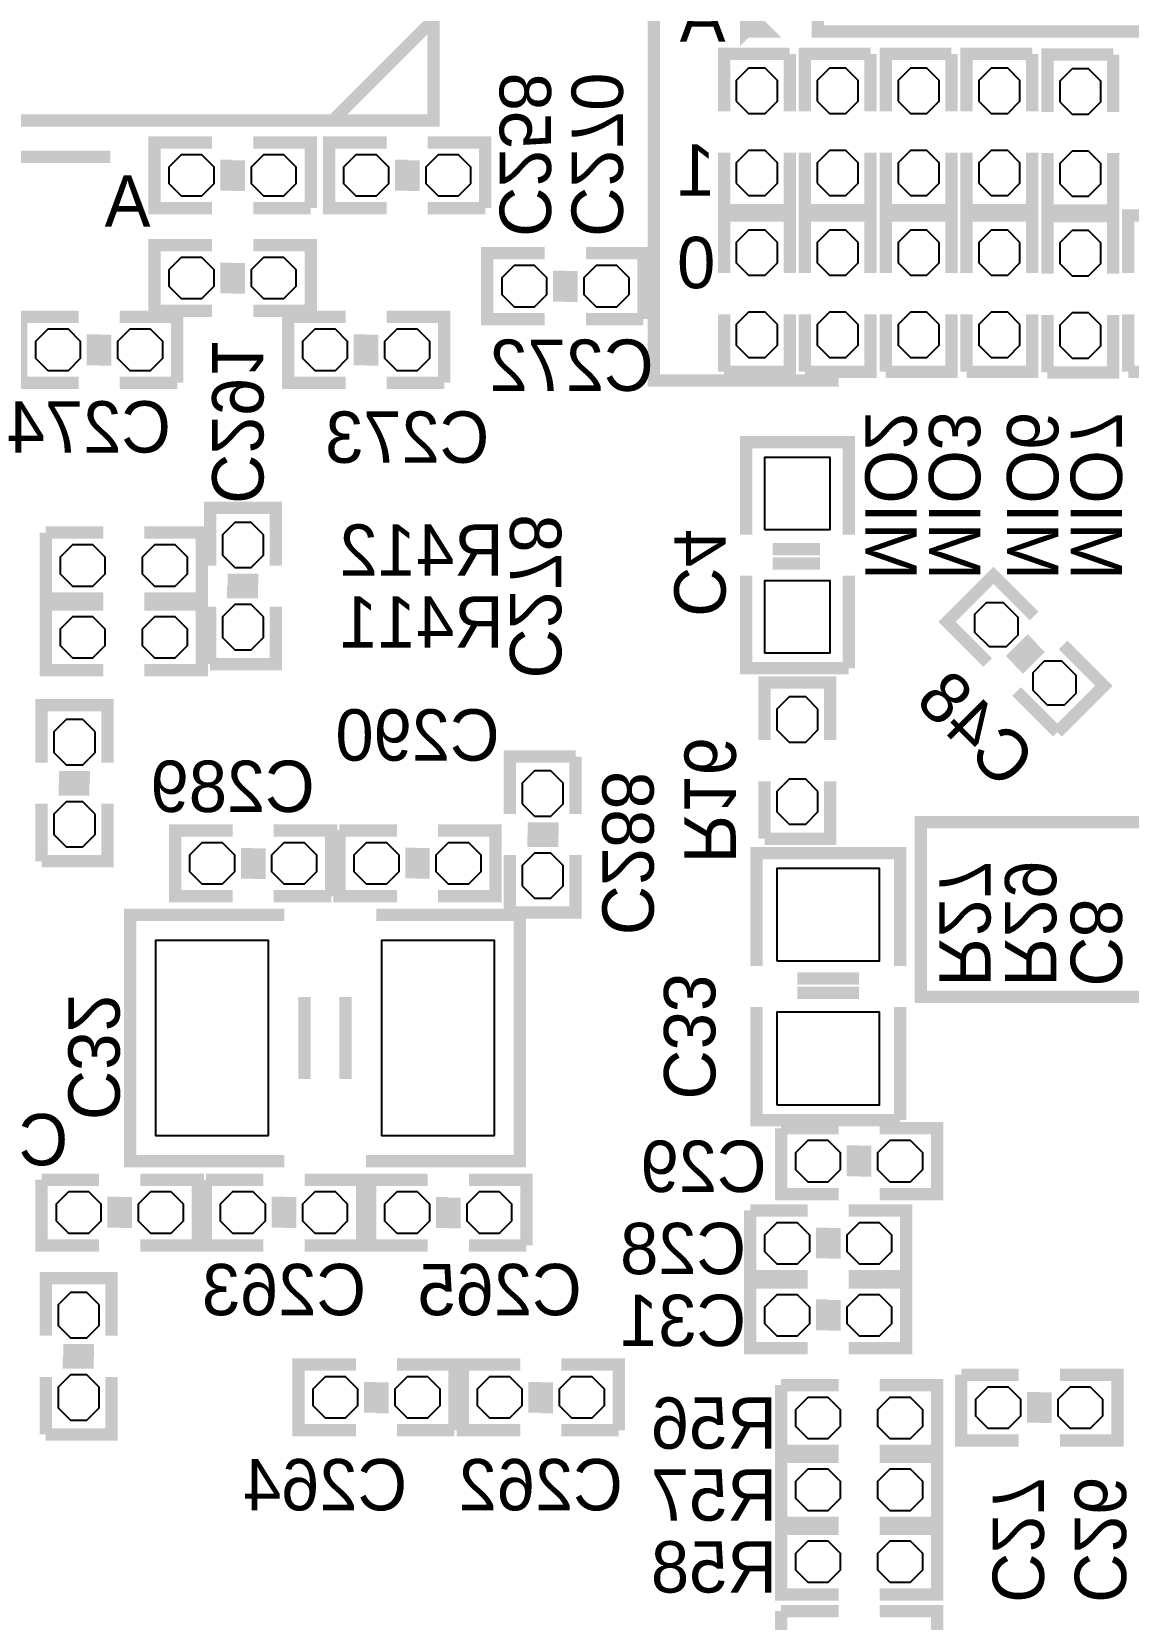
# Model space of a CAD drawing. Extents: x -57 to 527, y -107 to 303.
# Drawn here: x 25.33 to 38.89, y 23.8 to 43.43 of the extents above; entities that cross this region are included whole.
import ezdxf

# ---------------------------------------------------------------- set-up
doc = ezdxf.new("R2010")
doc.units = 0
doc.header["$MEASUREMENT"] = 0
for name, color, linetype in [('BOARD_GEOMETRY_SILKSCREEN_B', 1, 'CONTINUOUS'), ('PACKAGE_GEOMETRY_SILKSCREEN_B', 4, 'CONTINUOUS'), ('PIN_B', 5, 'CONTINUOUS'), ('REF_DES_SILKSCREEN_B', 6, 'CONTINUOUS')]:
    doc.layers.add(name, color=color, linetype=linetype)

msp = doc.modelspace()

# ---------------------------------------------------------------- linework, layer by layer
at = {"layer": 'BOARD_GEOMETRY_SILKSCREEN_B'}
for points in [[(39.878, 39.116, 0.1524, 0.1524, 0), (39.878, 41.275, 0.1524, 0.1524, 0), (39.116, 41.275, 0.1524, 0.1524, 0), (39.116, 43.434, 0.1524, 0.1524, 0), (35.052, 43.434, 0.1524, 0.1524, 0), (35.052, 44.196, 0.1524, 0.1524, 0), (33.02, 44.196, 0.1524, 0.1524, 0), (33.02, 39.116, 0.1524, 0.1524, 0), (35.306, 39.116, 0.1524, 0.1524, 0)], [(34.671, 43.942, 0.1524, 0.1524, 0), (34.163, 43.434, 0.1524, 0.1524, 0), (34.163, 43.688, 0.1524, 0.1524, 0), (34.417, 43.434, 0.1524, 0.1524, 0), (34.163, 43.434, 0.1524, 0.1524, 0)], [(40.513, 36.195, 0.1524, 0.1524, 0), (40.513, 38.735, 0.1524, 0.1524, 0), (44.323, 38.735, 0.1524, 0.1524, 0), (44.323, 36.195, 0.1524, 0.1524, 0), (39.243, 36.195, 0.1524, 0.1524, 0), (39.243, 33.655, 0.1524, 0.1524, 0), (39.751, 33.655, 0.1524, 0.1524, 0), (39.751, 31.496, 0.1524, 0.1524, 0), (36.322, 31.496, 0.1524, 0.1524, 0), (36.322, 33.655, 0.1524, 0.1524, 0), (39.243, 33.655, 0.1524, 0.1524, 0)]]:
    msp.add_lwpolyline(points, format="xyseb", dxfattribs=at)
at = {"layer": 'PACKAGE_GEOMETRY_SILKSCREEN_B'}
for points in [[(30.298898, 42.33291, 0.1524, 0.1524, 0), (17.199102, 42.33291, 0.1524, 0.1524, 0), (17.199102, 53.93309, 0.1524, 0.1524, 0), (30.298898, 53.93309, 0.1524, 0.1524, 0), (30.298898, 42.33291, 0.1524, 0.1524, 0)], [(30.249114, 43.53306, 0.1524, 0.1524, 0), (29.048964, 42.33291, 0.1524, 0.1524, 0)], [(33.889696, 42.444924, 0.1524, 0.1524, 0), (33.889696, 43.156124, 0.1524, 0.1524, 0), (34.702496, 43.156124, 0.1524, 0.1524, 0)], [(34.702496, 43.156124, 0.1524, 0.1524, 0), (34.702496, 42.444924, 0.1524, 0.1524, 0)], [(34.889694, 42.444924, 0.1524, 0.1524, 0), (34.889694, 43.156124, 0.1524, 0.1524, 0), (35.702494, 43.156124, 0.1524, 0.1524, 0)], [(35.702494, 43.156124, 0.1524, 0.1524, 0), (35.702494, 42.444924, 0.1524, 0.1524, 0)], [(35.889692, 42.444924, 0.1524, 0.1524, 0), (35.889692, 43.156124, 0.1524, 0.1524, 0), (36.702492, 43.156124, 0.1524, 0.1524, 0)], [(36.702492, 43.156124, 0.1524, 0.1524, 0), (36.702492, 42.444924, 0.1524, 0.1524, 0)], [(36.88969, 42.444924, 0.1524, 0.1524, 0), (36.88969, 43.156124, 0.1524, 0.1524, 0), (37.70249, 43.156124, 0.1524, 0.1524, 0)], [(37.70249, 43.156124, 0.1524, 0.1524, 0), (37.70249, 42.444924, 0.1524, 0.1524, 0)], [(37.889688, 42.43705, 0.1524, 0.1524, 0), (37.889688, 43.14825, 0.1524, 0.1524, 0), (38.702488, 43.14825, 0.1524, 0.1524, 0)], [(38.702488, 43.14825, 0.1524, 0.1524, 0), (38.702488, 42.43705, 0.1524, 0.1524, 0)], [(27.559, 41.2496, 0.1524, 0.1524, 0), (26.8478, 41.2496, 0.1524, 0.1524, 0), (26.8478, 42.0624, 0.1524, 0.1524, 0), (27.559, 42.0624, 0.1524, 0.1524, 0)], [(28.067, 42.0624, 0.1524, 0.1524, 0), (28.7782, 42.0624, 0.1524, 0.1524, 0), (28.7782, 41.2496, 0.1524, 0.1524, 0)], [(29.718, 41.2496, 0.1524, 0.1524, 0), (29.0068, 41.2496, 0.1524, 0.1524, 0), (29.0068, 42.0624, 0.1524, 0.1524, 0), (29.718, 42.0624, 0.1524, 0.1524, 0)], [(30.226, 42.0624, 0.1524, 0.1524, 0), (30.9372, 42.0624, 0.1524, 0.1524, 0), (30.9372, 41.2496, 0.1524, 0.1524, 0)], [(34.702496, 41.936924, 0.1524, 0.1524, 0), (34.702496, 41.225724, 0.1524, 0.1524, 0), (33.889696, 41.225724, 0.1524, 0.1524, 0), (33.889696, 41.936924, 0.1524, 0.1524, 0)], [(35.702494, 41.936924, 0.1524, 0.1524, 0), (35.702494, 41.225724, 0.1524, 0.1524, 0), (34.889694, 41.225724, 0.1524, 0.1524, 0), (34.889694, 41.936924, 0.1524, 0.1524, 0)], [(36.702492, 41.936924, 0.1524, 0.1524, 0), (36.702492, 41.225724, 0.1524, 0.1524, 0), (35.889692, 41.225724, 0.1524, 0.1524, 0), (35.889692, 41.936924, 0.1524, 0.1524, 0)], [(37.70249, 41.936924, 0.1524, 0.1524, 0), (37.70249, 41.225724, 0.1524, 0.1524, 0), (36.88969, 41.225724, 0.1524, 0.1524, 0), (36.88969, 41.936924, 0.1524, 0.1524, 0)], [(26.298906, 41.883076, 0.1524, 0.1524, 0), (20.998942, 41.883076, 0.1524, 0.1524, 0), (21.298916, 41.583102, 0.1524, 0.1524, 0)], [(27.7368, 41.8465, 0.1524, 0.1524, 0), (27.7368, 41.4655, 0.1524, 0.1524, 0)], [(27.8892, 41.84142, 0.1524, 0.1524, 0), (27.8892, 41.46042, 0.1524, 0.1524, 0)], [(29.8958, 41.8465, 0.1524, 0.1524, 0), (29.8958, 41.4655, 0.1524, 0.1524, 0)], [(30.0482, 41.84142, 0.1524, 0.1524, 0), (30.0482, 41.46042, 0.1524, 0.1524, 0)], [(38.702488, 41.92905, 0.1524, 0.1524, 0), (38.702488, 41.21785, 0.1524, 0.1524, 0), (37.889688, 41.21785, 0.1524, 0.1524, 0), (37.889688, 41.92905, 0.1524, 0.1524, 0)], [(28.7782, 41.2496, 0.1524, 0.1524, 0), (28.067, 41.2496, 0.1524, 0.1524, 0)], [(30.9372, 41.2496, 0.1524, 0.1524, 0), (30.226, 41.2496, 0.1524, 0.1524, 0)], [(33.889696, 40.444928, 0.1524, 0.1524, 0), (33.889696, 41.156128, 0.1524, 0.1524, 0), (34.702496, 41.156128, 0.1524, 0.1524, 0), (34.702496, 40.444928, 0.1524, 0.1524, 0)], [(34.889694, 40.444928, 0.1524, 0.1524, 0), (34.889694, 41.156128, 0.1524, 0.1524, 0), (35.702494, 41.156128, 0.1524, 0.1524, 0), (35.702494, 40.444928, 0.1524, 0.1524, 0)], [(35.889692, 40.444928, 0.1524, 0.1524, 0), (35.889692, 41.156128, 0.1524, 0.1524, 0), (36.702492, 41.156128, 0.1524, 0.1524, 0), (36.702492, 40.444928, 0.1524, 0.1524, 0)], [(36.88969, 40.444928, 0.1524, 0.1524, 0), (36.88969, 41.156128, 0.1524, 0.1524, 0), (37.70249, 41.156128, 0.1524, 0.1524, 0), (37.70249, 40.444928, 0.1524, 0.1524, 0)], [(37.889688, 40.437054, 0.1524, 0.1524, 0), (37.889688, 41.148254, 0.1524, 0.1524, 0), (38.702488, 41.148254, 0.1524, 0.1524, 0), (38.702488, 40.437054, 0.1524, 0.1524, 0)], [(38.889686, 40.445182, 0.1524, 0.1524, 0), (38.889686, 41.156382, 0.1524, 0.1524, 0), (39.702486, 41.156382, 0.1524, 0.1524, 0), (39.702486, 40.445182, 0.1524, 0.1524, 0)], [(27.559, 39.9796, 0.1524, 0.1524, 0), (26.8478, 39.9796, 0.1524, 0.1524, 0), (26.8478, 40.7924, 0.1524, 0.1524, 0), (27.559, 40.7924, 0.1524, 0.1524, 0)], [(28.067, 40.7924, 0.1524, 0.1524, 0), (28.7782, 40.7924, 0.1524, 0.1524, 0), (28.7782, 39.9796, 0.1524, 0.1524, 0)], [(27.7368, 40.5765, 0.1524, 0.1524, 0), (27.7368, 40.1955, 0.1524, 0.1524, 0)], [(27.8892, 40.57142, 0.1524, 0.1524, 0), (27.8892, 40.19042, 0.1524, 0.1524, 0)], [(31.6738, 39.878, 0.1524, 0.1524, 0), (30.9626, 39.878, 0.1524, 0.1524, 0), (30.9626, 40.6908, 0.1524, 0.1524, 0), (31.6738, 40.6908, 0.1524, 0.1524, 0)], [(32.1818, 40.6908, 0.1524, 0.1524, 0), (32.893, 40.6908, 0.1524, 0.1524, 0), (32.893, 39.878, 0.1524, 0.1524, 0)], [(31.8516, 40.4749, 0.1524, 0.1524, 0), (31.8516, 40.0939, 0.1524, 0.1524, 0)], [(32.004, 40.46982, 0.1524, 0.1524, 0), (32.004, 40.08882, 0.1524, 0.1524, 0)], [(28.7782, 39.9796, 0.1524, 0.1524, 0), (28.067, 39.9796, 0.1524, 0.1524, 0)], [(25.908, 39.0906, 0.1524, 0.1524, 0), (25.1968, 39.0906, 0.1524, 0.1524, 0), (25.1968, 39.9034, 0.1524, 0.1524, 0), (25.908, 39.9034, 0.1524, 0.1524, 0)], [(26.416, 39.9034, 0.1524, 0.1524, 0), (27.1272, 39.9034, 0.1524, 0.1524, 0), (27.1272, 39.0906, 0.1524, 0.1524, 0)], [(29.21, 39.0906, 0.1524, 0.1524, 0), (28.4988, 39.0906, 0.1524, 0.1524, 0), (28.4988, 39.9034, 0.1524, 0.1524, 0), (29.21, 39.9034, 0.1524, 0.1524, 0)], [(29.718, 39.9034, 0.1524, 0.1524, 0), (30.4292, 39.9034, 0.1524, 0.1524, 0), (30.4292, 39.0906, 0.1524, 0.1524, 0)], [(32.893, 39.878, 0.1524, 0.1524, 0), (32.1818, 39.878, 0.1524, 0.1524, 0)], [(34.702496, 39.936928, 0.1524, 0.1524, 0), (34.702496, 39.225728, 0.1524, 0.1524, 0), (33.889696, 39.225728, 0.1524, 0.1524, 0)], [(33.889696, 39.225728, 0.1524, 0.1524, 0), (33.889696, 39.936928, 0.1524, 0.1524, 0)], [(35.702494, 39.936928, 0.1524, 0.1524, 0), (35.702494, 39.225728, 0.1524, 0.1524, 0), (34.889694, 39.225728, 0.1524, 0.1524, 0)], [(34.889694, 39.225728, 0.1524, 0.1524, 0), (34.889694, 39.936928, 0.1524, 0.1524, 0)], [(36.702492, 39.936928, 0.1524, 0.1524, 0), (36.702492, 39.225728, 0.1524, 0.1524, 0), (35.889692, 39.225728, 0.1524, 0.1524, 0)], [(35.889692, 39.225728, 0.1524, 0.1524, 0), (35.889692, 39.936928, 0.1524, 0.1524, 0)], [(37.70249, 39.936928, 0.1524, 0.1524, 0), (37.70249, 39.225728, 0.1524, 0.1524, 0), (36.88969, 39.225728, 0.1524, 0.1524, 0)], [(36.88969, 39.225728, 0.1524, 0.1524, 0), (36.88969, 39.936928, 0.1524, 0.1524, 0)], [(38.702488, 39.929054, 0.1524, 0.1524, 0), (38.702488, 39.217854, 0.1524, 0.1524, 0), (37.889688, 39.217854, 0.1524, 0.1524, 0)], [(37.889688, 39.217854, 0.1524, 0.1524, 0), (37.889688, 39.929054, 0.1524, 0.1524, 0)], [(39.702486, 39.937182, 0.1524, 0.1524, 0), (39.702486, 39.225982, 0.1524, 0.1524, 0), (38.889686, 39.225982, 0.1524, 0.1524, 0)], [(38.889686, 39.225982, 0.1524, 0.1524, 0), (38.889686, 39.937182, 0.1524, 0.1524, 0)], [(26.0858, 39.6875, 0.1524, 0.1524, 0), (26.0858, 39.3065, 0.1524, 0.1524, 0)], [(26.2382, 39.68242, 0.1524, 0.1524, 0), (26.2382, 39.30142, 0.1524, 0.1524, 0)], [(29.3878, 39.6875, 0.1524, 0.1524, 0), (29.3878, 39.3065, 0.1524, 0.1524, 0)], [(29.5402, 39.68242, 0.1524, 0.1524, 0), (29.5402, 39.30142, 0.1524, 0.1524, 0)], [(27.1272, 39.0906, 0.1524, 0.1524, 0), (26.416, 39.0906, 0.1524, 0.1524, 0)], [(30.4292, 39.0906, 0.1524, 0.1524, 0), (29.718, 39.0906, 0.1524, 0.1524, 0)], [(35.433, 37.211, 0.1524, 0.1524, 0), (35.433, 38.354, 0.1524, 0.1524, 0), (34.163, 38.354, 0.1524, 0.1524, 0), (34.163, 37.211, 0.1524, 0.1524, 0)], [(27.5336, 36.83, 0.1524, 0.1524, 0), (27.5336, 37.5412, 0.1524, 0.1524, 0), (28.3464, 37.5412, 0.1524, 0.1524, 0), (28.3464, 36.83, 0.1524, 0.1524, 0)], [(26.2128, 36.4236, 0.1524, 0.1524, 0), (25.5016, 36.4236, 0.1524, 0.1524, 0), (25.5016, 37.2364, 0.1524, 0.1524, 0)], [(25.5016, 37.2364, 0.1524, 0.1524, 0), (26.2128, 37.2364, 0.1524, 0.1524, 0)], [(26.7208, 37.2364, 0.1524, 0.1524, 0), (27.432, 37.2364, 0.1524, 0.1524, 0), (27.432, 36.4236, 0.1524, 0.1524, 0), (26.7208, 36.4236, 0.1524, 0.1524, 0)], [(35.0774, 37.0332, 0.1524, 0.1524, 0), (34.4932, 37.0332, 0.1524, 0.1524, 0)], [(35.0774, 36.8554, 0.1524, 0.1524, 0), (34.4932, 36.8554, 0.1524, 0.1524, 0)], [(28.1305, 36.6522, 0.1524, 0.1524, 0), (27.7495, 36.6522, 0.1524, 0.1524, 0)], [(34.163, 36.703, 0.1524, 0.1524, 0), (34.163, 35.56, 0.1524, 0.1524, 0), (35.433, 35.56, 0.1524, 0.1524, 0)], [(35.433, 35.56, 0.1524, 0.1524, 0), (35.433, 36.703, 0.1524, 0.1524, 0)], [(37.150548, 35.630104, 0.1524, 0.1524, 0), (36.647628, 36.133024, 0.1524, 0.1524, 0), (37.222176, 36.707572, 0.1524, 0.1524, 0), (37.725096, 36.204652, 0.1524, 0.1524, 0)], [(28.12542, 36.4998, 0.1524, 0.1524, 0), (27.74442, 36.4998, 0.1524, 0.1524, 0)], [(26.2128, 35.5346, 0.1524, 0.1524, 0), (25.5016, 35.5346, 0.1524, 0.1524, 0), (25.5016, 36.3474, 0.1524, 0.1524, 0)], [(25.5016, 36.3474, 0.1524, 0.1524, 0), (26.2128, 36.3474, 0.1524, 0.1524, 0)], [(26.7208, 36.3474, 0.1524, 0.1524, 0), (27.432, 36.3474, 0.1524, 0.1524, 0), (27.432, 35.5346, 0.1524, 0.1524, 0), (26.7208, 35.5346, 0.1524, 0.1524, 0)], [(27.5336, 35.6108, 0.1524, 0.1524, 0), (27.5336, 36.322, 0.1524, 0.1524, 0)], [(28.3464, 36.322, 0.1524, 0.1524, 0), (28.3464, 35.6108, 0.1524, 0.1524, 0), (27.5336, 35.6108, 0.1524, 0.1524, 0)], [(37.698172, 35.926268, 0.1524, 0.1524, 0), (37.428932, 35.657028, 0.1524, 0.1524, 0)], [(37.802312, 35.815016, 0.1524, 0.1524, 0), (37.533072, 35.545522, 0.1524, 0.1524, 0)], [(38.084252, 35.845496, 0.1524, 0.1524, 0), (38.587172, 35.342576, 0.1524, 0.1524, 0), (38.012624, 34.768028, 0.1524, 0.1524, 0)], [(34.3916, 34.671, 0.1524, 0.1524, 0), (34.3916, 35.3822, 0.1524, 0.1524, 0), (35.2044, 35.3822, 0.1524, 0.1524, 0), (35.2044, 34.671, 0.1524, 0.1524, 0)], [(38.012624, 34.768028, 0.1524, 0.1524, 0), (37.509704, 35.270948, 0.1524, 0.1524, 0)], [(25.4508, 34.3916, 0.1524, 0.1524, 0), (25.4508, 35.1028, 0.1524, 0.1524, 0), (26.2636, 35.1028, 0.1524, 0.1524, 0), (26.2636, 34.3916, 0.1524, 0.1524, 0)], [(31.242, 33.7566, 0.1524, 0.1524, 0), (31.242, 34.4678, 0.1524, 0.1524, 0), (32.0548, 34.4678, 0.1524, 0.1524, 0)], [(32.0548, 34.4678, 0.1524, 0.1524, 0), (32.0548, 33.7566, 0.1524, 0.1524, 0)], [(26.0477, 34.2138, 0.1524, 0.1524, 0), (25.6667, 34.2138, 0.1524, 0.1524, 0)], [(35.2044, 34.163, 0.1524, 0.1524, 0), (35.2044, 33.4518, 0.1524, 0.1524, 0), (34.3916, 33.4518, 0.1524, 0.1524, 0)], [(34.3916, 33.4518, 0.1524, 0.1524, 0), (34.3916, 34.163, 0.1524, 0.1524, 0)], [(26.04262, 34.0614, 0.1524, 0.1524, 0), (25.66162, 34.0614, 0.1524, 0.1524, 0)], [(25.4508, 33.1724, 0.1524, 0.1524, 0), (25.4508, 33.8836, 0.1524, 0.1524, 0)], [(26.2636, 33.8836, 0.1524, 0.1524, 0), (26.2636, 33.1724, 0.1524, 0.1524, 0), (25.4508, 33.1724, 0.1524, 0.1524, 0)], [(27.813, 32.7406, 0.1524, 0.1524, 0), (27.1018, 32.7406, 0.1524, 0.1524, 0), (27.1018, 33.5534, 0.1524, 0.1524, 0), (27.813, 33.5534, 0.1524, 0.1524, 0)], [(28.321, 33.5534, 0.1524, 0.1524, 0), (29.0322, 33.5534, 0.1524, 0.1524, 0), (29.0322, 32.7406, 0.1524, 0.1524, 0)], [(29.1338, 33.5534, 0.1524, 0.1524, 0), (29.845, 33.5534, 0.1524, 0.1524, 0)], [(29.845, 32.7406, 0.1524, 0.1524, 0), (29.1338, 32.7406, 0.1524, 0.1524, 0), (29.1338, 33.5534, 0.1524, 0.1524, 0)], [(30.353, 33.5534, 0.1524, 0.1524, 0), (31.0642, 33.5534, 0.1524, 0.1524, 0), (31.0642, 32.7406, 0.1524, 0.1524, 0), (30.353, 32.7406, 0.1524, 0.1524, 0)], [(31.46298, 33.5788, 0.1524, 0.1524, 0), (31.84398, 33.5788, 0.1524, 0.1524, 0)], [(27.9908, 33.3375, 0.1524, 0.1524, 0), (27.9908, 32.9565, 0.1524, 0.1524, 0)], [(28.1432, 33.33242, 0.1524, 0.1524, 0), (28.1432, 32.95142, 0.1524, 0.1524, 0)], [(30.0228, 32.96158, 0.1524, 0.1524, 0), (30.0228, 33.34258, 0.1524, 0.1524, 0)], [(30.1752, 32.9565, 0.1524, 0.1524, 0), (30.1752, 33.3375, 0.1524, 0.1524, 0)], [(31.4579, 33.4264, 0.1524, 0.1524, 0), (31.8389, 33.4264, 0.1524, 0.1524, 0)], [(32.0548, 33.2486, 0.1524, 0.1524, 0), (32.0548, 32.5374, 0.1524, 0.1524, 0), (31.242, 32.5374, 0.1524, 0.1524, 0), (31.242, 33.2486, 0.1524, 0.1524, 0)], [(36.068, 31.877, 0.1524, 0.1524, 0), (36.068, 33.274, 0.1524, 0.1524, 0), (35.941, 33.274, 0.1524, 0.1524, 0), (34.29, 33.274, 0.1524, 0.1524, 0), (34.29, 31.877, 0.1524, 0.1524, 0)], [(29.0322, 32.7406, 0.1524, 0.1524, 0), (28.321, 32.7406, 0.1524, 0.1524, 0)], [(28.451048, 32.512, 0.1524, 0.1524, 0), (26.546048, 32.512, 0.1524, 0.1524, 0), (26.546048, 29.464, 0.1524, 0.1524, 0), (28.451048, 29.464, 0.1524, 0.1524, 0)], [(29.460952, 29.464, 0.1524, 0.1524, 0), (31.365952, 29.464, 0.1524, 0.1524, 0), (31.365952, 32.512, 0.1524, 0.1524, 0)], [(31.365952, 32.512, 0.1524, 0.1524, 0), (29.591, 32.512, 0.1524, 0.1524, 0)], [(35.56, 31.7246, 0.1524, 0.1524, 0), (34.798, 31.7246, 0.1524, 0.1524, 0)], [(35.56, 31.5468, 0.1524, 0.1524, 0), (34.798, 31.5468, 0.1524, 0.1524, 0)], [(28.702, 31.496, 0.1524, 0.1524, 0), (28.702, 30.48, 0.1524, 0.1524, 0)], [(29.21, 31.496, 0.1524, 0.1524, 0), (29.21, 30.48, 0.1524, 0.1524, 0)], [(34.29, 31.369, 0.1524, 0.1524, 0), (34.29, 29.972, 0.1524, 0.1524, 0), (36.068, 29.972, 0.1524, 0.1524, 0)], [(36.068, 29.972, 0.1524, 0.1524, 0), (36.068, 31.369, 0.1524, 0.1524, 0)], [(34.5948, 29.8704, 0.1524, 0.1524, 0), (35.306, 29.8704, 0.1524, 0.1524, 0)], [(35.306, 29.0576, 0.1524, 0.1524, 0), (34.5948, 29.0576, 0.1524, 0.1524, 0), (34.5948, 29.8704, 0.1524, 0.1524, 0)], [(35.814, 29.8704, 0.1524, 0.1524, 0), (36.5252, 29.8704, 0.1524, 0.1524, 0), (36.5252, 29.0576, 0.1524, 0.1524, 0), (35.814, 29.0576, 0.1524, 0.1524, 0)], [(35.4838, 29.27858, 0.1524, 0.1524, 0), (35.4838, 29.65958, 0.1524, 0.1524, 0)], [(35.6362, 29.2735, 0.1524, 0.1524, 0), (35.6362, 29.6545, 0.1524, 0.1524, 0)], [(25.4508, 29.2354, 0.1524, 0.1524, 0), (26.162, 29.2354, 0.1524, 0.1524, 0)], [(26.162, 28.4226, 0.1524, 0.1524, 0), (25.4508, 28.4226, 0.1524, 0.1524, 0), (25.4508, 29.2354, 0.1524, 0.1524, 0)], [(26.67, 29.2354, 0.1524, 0.1524, 0), (27.3812, 29.2354, 0.1524, 0.1524, 0), (27.3812, 28.4226, 0.1524, 0.1524, 0), (26.67, 28.4226, 0.1524, 0.1524, 0)], [(27.4828, 29.2354, 0.1524, 0.1524, 0), (28.194, 29.2354, 0.1524, 0.1524, 0)], [(28.194, 28.4226, 0.1524, 0.1524, 0), (27.4828, 28.4226, 0.1524, 0.1524, 0), (27.4828, 29.2354, 0.1524, 0.1524, 0)], [(28.702, 29.2354, 0.1524, 0.1524, 0), (29.4132, 29.2354, 0.1524, 0.1524, 0), (29.4132, 28.4226, 0.1524, 0.1524, 0), (28.702, 28.4226, 0.1524, 0.1524, 0)], [(30.226, 28.4226, 0.1524, 0.1524, 0), (29.5148, 28.4226, 0.1524, 0.1524, 0), (29.5148, 29.2354, 0.1524, 0.1524, 0), (30.226, 29.2354, 0.1524, 0.1524, 0)], [(30.734, 29.2354, 0.1524, 0.1524, 0), (31.4452, 29.2354, 0.1524, 0.1524, 0), (31.4452, 28.4226, 0.1524, 0.1524, 0)], [(26.3398, 28.64358, 0.1524, 0.1524, 0), (26.3398, 29.02458, 0.1524, 0.1524, 0)], [(26.4922, 28.6385, 0.1524, 0.1524, 0), (26.4922, 29.0195, 0.1524, 0.1524, 0)], [(28.3718, 28.64358, 0.1524, 0.1524, 0), (28.3718, 29.02458, 0.1524, 0.1524, 0)], [(28.5242, 28.6385, 0.1524, 0.1524, 0), (28.5242, 29.0195, 0.1524, 0.1524, 0)], [(30.4038, 29.0195, 0.1524, 0.1524, 0), (30.4038, 28.6385, 0.1524, 0.1524, 0)], [(30.5562, 29.01442, 0.1524, 0.1524, 0), (30.5562, 28.63342, 0.1524, 0.1524, 0)], [(34.2138, 28.8544, 0.1524, 0.1524, 0), (34.925, 28.8544, 0.1524, 0.1524, 0)], [(34.925, 28.0416, 0.1524, 0.1524, 0), (34.2138, 28.0416, 0.1524, 0.1524, 0), (34.2138, 28.8544, 0.1524, 0.1524, 0)], [(35.433, 28.8544, 0.1524, 0.1524, 0), (36.1442, 28.8544, 0.1524, 0.1524, 0), (36.1442, 28.0416, 0.1524, 0.1524, 0), (35.433, 28.0416, 0.1524, 0.1524, 0)], [(35.1028, 28.26258, 0.1524, 0.1524, 0), (35.1028, 28.64358, 0.1524, 0.1524, 0)], [(35.2552, 28.2575, 0.1524, 0.1524, 0), (35.2552, 28.6385, 0.1524, 0.1524, 0)], [(31.4452, 28.4226, 0.1524, 0.1524, 0), (30.734, 28.4226, 0.1524, 0.1524, 0)], [(25.5016, 27.305, 0.1524, 0.1524, 0), (25.5016, 28.0162, 0.1524, 0.1524, 0), (26.3144, 28.0162, 0.1524, 0.1524, 0), (26.3144, 27.305, 0.1524, 0.1524, 0)], [(34.2138, 27.9654, 0.1524, 0.1524, 0), (34.925, 27.9654, 0.1524, 0.1524, 0)], [(34.925, 27.1526, 0.1524, 0.1524, 0), (34.2138, 27.1526, 0.1524, 0.1524, 0), (34.2138, 27.9654, 0.1524, 0.1524, 0)], [(35.433, 27.9654, 0.1524, 0.1524, 0), (36.1442, 27.9654, 0.1524, 0.1524, 0), (36.1442, 27.1526, 0.1524, 0.1524, 0), (35.433, 27.1526, 0.1524, 0.1524, 0)], [(35.1028, 27.37358, 0.1524, 0.1524, 0), (35.1028, 27.75458, 0.1524, 0.1524, 0)], [(35.2552, 27.3685, 0.1524, 0.1524, 0), (35.2552, 27.7495, 0.1524, 0.1524, 0)], [(26.0985, 27.1272, 0.1524, 0.1524, 0), (25.7175, 27.1272, 0.1524, 0.1524, 0)], [(26.09342, 26.9748, 0.1524, 0.1524, 0), (25.71242, 26.9748, 0.1524, 0.1524, 0)], [(29.337, 26.1366, 0.1524, 0.1524, 0), (28.6258, 26.1366, 0.1524, 0.1524, 0), (28.6258, 26.9494, 0.1524, 0.1524, 0), (29.337, 26.9494, 0.1524, 0.1524, 0)], [(29.845, 26.9494, 0.1524, 0.1524, 0), (30.5562, 26.9494, 0.1524, 0.1524, 0), (30.5562, 26.1366, 0.1524, 0.1524, 0)], [(31.369, 26.1366, 0.1524, 0.1524, 0), (30.6578, 26.1366, 0.1524, 0.1524, 0), (30.6578, 26.9494, 0.1524, 0.1524, 0), (31.369, 26.9494, 0.1524, 0.1524, 0)], [(31.877, 26.9494, 0.1524, 0.1524, 0), (32.5882, 26.9494, 0.1524, 0.1524, 0), (32.5882, 26.1366, 0.1524, 0.1524, 0)], [(36.82365, 26.8224, 0.1524, 0.1524, 0), (37.53485, 26.8224, 0.1524, 0.1524, 0)], [(37.53485, 26.0096, 0.1524, 0.1524, 0), (36.82365, 26.0096, 0.1524, 0.1524, 0), (36.82365, 26.8224, 0.1524, 0.1524, 0)], [(38.04285, 26.8224, 0.1524, 0.1524, 0), (38.75405, 26.8224, 0.1524, 0.1524, 0), (38.75405, 26.0096, 0.1524, 0.1524, 0), (38.04285, 26.0096, 0.1524, 0.1524, 0)], [(25.5016, 26.0858, 0.1524, 0.1524, 0), (25.5016, 26.797, 0.1524, 0.1524, 0)], [(26.3144, 26.797, 0.1524, 0.1524, 0), (26.3144, 26.0858, 0.1524, 0.1524, 0), (25.5016, 26.0858, 0.1524, 0.1524, 0)], [(29.5148, 26.7335, 0.1524, 0.1524, 0), (29.5148, 26.3525, 0.1524, 0.1524, 0)], [(29.6672, 26.72842, 0.1524, 0.1524, 0), (29.6672, 26.34742, 0.1524, 0.1524, 0)], [(31.5468, 26.7335, 0.1524, 0.1524, 0), (31.5468, 26.3525, 0.1524, 0.1524, 0)], [(31.6992, 26.72842, 0.1524, 0.1524, 0), (31.6992, 26.34742, 0.1524, 0.1524, 0)], [(35.306, 25.8826, 0.1524, 0.1524, 0), (34.5948, 25.8826, 0.1524, 0.1524, 0), (34.5948, 26.6954, 0.1524, 0.1524, 0)], [(34.5948, 26.6954, 0.1524, 0.1524, 0), (35.306, 26.6954, 0.1524, 0.1524, 0)], [(35.814, 26.6954, 0.1524, 0.1524, 0), (36.5252, 26.6954, 0.1524, 0.1524, 0), (36.5252, 25.8826, 0.1524, 0.1524, 0), (35.814, 25.8826, 0.1524, 0.1524, 0)], [(37.71265, 26.23058, 0.1524, 0.1524, 0), (37.71265, 26.61158, 0.1524, 0.1524, 0)], [(37.86505, 26.2255, 0.1524, 0.1524, 0), (37.86505, 26.6065, 0.1524, 0.1524, 0)], [(30.5562, 26.1366, 0.1524, 0.1524, 0), (29.845, 26.1366, 0.1524, 0.1524, 0)], [(32.5882, 26.1366, 0.1524, 0.1524, 0), (31.877, 26.1366, 0.1524, 0.1524, 0)], [(35.306, 24.9936, 0.1524, 0.1524, 0), (34.5948, 24.9936, 0.1524, 0.1524, 0), (34.5948, 25.8064, 0.1524, 0.1524, 0), (35.306, 25.8064, 0.1524, 0.1524, 0)], [(35.814, 25.8064, 0.1524, 0.1524, 0), (36.5252, 25.8064, 0.1524, 0.1524, 0), (36.5252, 24.9936, 0.1524, 0.1524, 0)], [(35.306, 24.1046, 0.1524, 0.1524, 0), (34.5948, 24.1046, 0.1524, 0.1524, 0), (34.5948, 24.9174, 0.1524, 0.1524, 0)], [(34.5948, 24.9174, 0.1524, 0.1524, 0), (35.306, 24.9174, 0.1524, 0.1524, 0)], [(36.5252, 24.9936, 0.1524, 0.1524, 0), (35.814, 24.9936, 0.1524, 0.1524, 0)], [(35.814, 24.9174, 0.1524, 0.1524, 0), (36.5252, 24.9174, 0.1524, 0.1524, 0), (36.5252, 24.1046, 0.1524, 0.1524, 0), (35.814, 24.1046, 0.1524, 0.1524, 0)], [(34.5948, 23.9014, 0.1524, 0.1524, 0), (35.306, 23.9014, 0.1524, 0.1524, 0)], [(35.306, 23.0886, 0.1524, 0.1524, 0), (34.5948, 23.0886, 0.1524, 0.1524, 0), (34.5948, 23.9014, 0.1524, 0.1524, 0)], [(35.814, 23.9014, 0.1524, 0.1524, 0), (36.5252, 23.9014, 0.1524, 0.1524, 0), (36.5252, 23.0886, 0.1524, 0.1524, 0), (35.814, 23.0886, 0.1524, 0.1524, 0)]]:
    msp.add_lwpolyline(points, format="xyseb", dxfattribs=at)
at = {"layer": 'PIN_B'}
for points in [[(34.042096, 42.571924), (34.194496, 42.419524), (34.397696, 42.419524), (34.550096, 42.571924), (34.550096, 42.825924), (34.397696, 42.978324), (34.194496, 42.978324), (34.042096, 42.825924)], [(35.042094, 42.571924), (35.194494, 42.419524), (35.397694, 42.419524), (35.550094, 42.571924), (35.550094, 42.825924), (35.397694, 42.978324), (35.194494, 42.978324), (35.042094, 42.825924)], [(36.042092, 42.571924), (36.194492, 42.419524), (36.397692, 42.419524), (36.550092, 42.571924), (36.550092, 42.825924), (36.397692, 42.978324), (36.194492, 42.978324), (36.042092, 42.825924)], [(37.04209, 42.571924), (37.19449, 42.419524), (37.39769, 42.419524), (37.55009, 42.571924), (37.55009, 42.825924), (37.39769, 42.978324), (37.19449, 42.978324), (37.04209, 42.825924)], [(38.042088, 42.56405), (38.194488, 42.41165), (38.397688, 42.41165), (38.550088, 42.56405), (38.550088, 42.81805), (38.397688, 42.97045), (38.194488, 42.97045), (38.042088, 42.81805)], [(27.178, 41.91), (27.0256, 41.7576), (27.0256, 41.5544), (27.178, 41.402), (27.432, 41.402), (27.5844, 41.5544), (27.5844, 41.7576), (27.432, 41.91)], [(28.194, 41.91), (28.0416, 41.7576), (28.0416, 41.5544), (28.194, 41.402), (28.448, 41.402), (28.6004, 41.5544), (28.6004, 41.7576), (28.448, 41.91)], [(29.337, 41.91), (29.1846, 41.7576), (29.1846, 41.5544), (29.337, 41.402), (29.591, 41.402), (29.7434, 41.5544), (29.7434, 41.7576), (29.591, 41.91)], [(30.353, 41.91), (30.2006, 41.7576), (30.2006, 41.5544), (30.353, 41.402), (30.607, 41.402), (30.7594, 41.5544), (30.7594, 41.7576), (30.607, 41.91)], [(34.042096, 41.555924), (34.194496, 41.403524), (34.397696, 41.403524), (34.550096, 41.555924), (34.550096, 41.809924), (34.397696, 41.962324), (34.194496, 41.962324), (34.042096, 41.809924)], [(35.042094, 41.555924), (35.194494, 41.403524), (35.397694, 41.403524), (35.550094, 41.555924), (35.550094, 41.809924), (35.397694, 41.962324), (35.194494, 41.962324), (35.042094, 41.809924)], [(36.042092, 41.555924), (36.194492, 41.403524), (36.397692, 41.403524), (36.550092, 41.555924), (36.550092, 41.809924), (36.397692, 41.962324), (36.194492, 41.962324), (36.042092, 41.809924)], [(37.04209, 41.555924), (37.19449, 41.403524), (37.39769, 41.403524), (37.55009, 41.555924), (37.55009, 41.809924), (37.39769, 41.962324), (37.19449, 41.962324), (37.04209, 41.809924)], [(38.042088, 41.54805), (38.194488, 41.39565), (38.397688, 41.39565), (38.550088, 41.54805), (38.550088, 41.80205), (38.397688, 41.95445), (38.194488, 41.95445), (38.042088, 41.80205)], [(34.550096, 40.825928), (34.397696, 40.978328), (34.194496, 40.978328), (34.042096, 40.825928), (34.042096, 40.571928), (34.194496, 40.419528), (34.397696, 40.419528), (34.550096, 40.571928)], [(35.550094, 40.825928), (35.397694, 40.978328), (35.194494, 40.978328), (35.042094, 40.825928), (35.042094, 40.571928), (35.194494, 40.419528), (35.397694, 40.419528), (35.550094, 40.571928)], [(36.550092, 40.825928), (36.397692, 40.978328), (36.194492, 40.978328), (36.042092, 40.825928), (36.042092, 40.571928), (36.194492, 40.419528), (36.397692, 40.419528), (36.550092, 40.571928)], [(37.55009, 40.825928), (37.39769, 40.978328), (37.19449, 40.978328), (37.04209, 40.825928), (37.04209, 40.571928), (37.19449, 40.419528), (37.39769, 40.419528), (37.55009, 40.571928)], [(38.550088, 40.818054), (38.397688, 40.970454), (38.194488, 40.970454), (38.042088, 40.818054), (38.042088, 40.564054), (38.194488, 40.411654), (38.397688, 40.411654), (38.550088, 40.564054)], [(27.178, 40.64), (27.0256, 40.4876), (27.0256, 40.2844), (27.178, 40.132), (27.432, 40.132), (27.5844, 40.2844), (27.5844, 40.4876), (27.432, 40.64)], [(28.194, 40.64), (28.0416, 40.4876), (28.0416, 40.2844), (28.194, 40.132), (28.448, 40.132), (28.6004, 40.2844), (28.6004, 40.4876), (28.448, 40.64)], [(31.2928, 40.5384), (31.1404, 40.386), (31.1404, 40.1828), (31.2928, 40.0304), (31.5468, 40.0304), (31.6992, 40.1828), (31.6992, 40.386), (31.5468, 40.5384)], [(32.3088, 40.5384), (32.1564, 40.386), (32.1564, 40.1828), (32.3088, 40.0304), (32.5628, 40.0304), (32.7152, 40.1828), (32.7152, 40.386), (32.5628, 40.5384)], [(34.550096, 39.809928), (34.397696, 39.962328), (34.194496, 39.962328), (34.042096, 39.809928), (34.042096, 39.555928), (34.194496, 39.403528), (34.397696, 39.403528), (34.550096, 39.555928)], [(35.550094, 39.809928), (35.397694, 39.962328), (35.194494, 39.962328), (35.042094, 39.809928), (35.042094, 39.555928), (35.194494, 39.403528), (35.397694, 39.403528), (35.550094, 39.555928)], [(36.550092, 39.809928), (36.397692, 39.962328), (36.194492, 39.962328), (36.042092, 39.809928), (36.042092, 39.555928), (36.194492, 39.403528), (36.397692, 39.403528), (36.550092, 39.555928)], [(37.55009, 39.809928), (37.39769, 39.962328), (37.19449, 39.962328), (37.04209, 39.809928), (37.04209, 39.555928), (37.19449, 39.403528), (37.39769, 39.403528), (37.55009, 39.555928)], [(38.550088, 39.802054), (38.397688, 39.954454), (38.194488, 39.954454), (38.042088, 39.802054), (38.042088, 39.548054), (38.194488, 39.395654), (38.397688, 39.395654), (38.550088, 39.548054)], [(25.527, 39.751), (25.3746, 39.5986), (25.3746, 39.3954), (25.527, 39.243), (25.781, 39.243), (25.9334, 39.3954), (25.9334, 39.5986), (25.781, 39.751)], [(26.543, 39.751), (26.3906, 39.5986), (26.3906, 39.3954), (26.543, 39.243), (26.797, 39.243), (26.9494, 39.3954), (26.9494, 39.5986), (26.797, 39.751)], [(28.829, 39.751), (28.6766, 39.5986), (28.6766, 39.3954), (28.829, 39.243), (29.083, 39.243), (29.2354, 39.3954), (29.2354, 39.5986), (29.083, 39.751)], [(29.845, 39.751), (29.6926, 39.5986), (29.6926, 39.3954), (29.845, 39.243), (30.099, 39.243), (30.2514, 39.3954), (30.2514, 39.5986), (30.099, 39.751)], [(34.3916, 37.2745), (35.2044, 37.2745), (35.2044, 38.1635), (34.3916, 38.1635)], [(28.194, 37.211), (28.0416, 37.3634), (27.8384, 37.3634), (27.686, 37.211), (27.686, 36.957), (27.8384, 36.8046), (28.0416, 36.8046), (28.194, 36.957)], [(26.0858, 36.576), (26.2382, 36.7284), (26.2382, 36.9316), (26.0858, 37.084), (25.8318, 37.084), (25.6794, 36.9316), (25.6794, 36.7284), (25.8318, 36.576)], [(27.1018, 36.576), (27.2542, 36.7284), (27.2542, 36.9316), (27.1018, 37.084), (26.8478, 37.084), (26.6954, 36.9316), (26.6954, 36.7284), (26.8478, 36.576)], [(34.3916, 35.7505), (35.2044, 35.7505), (35.2044, 36.6395), (34.3916, 36.6395)], [(28.194, 36.195), (28.0416, 36.3474), (27.8384, 36.3474), (27.686, 36.195), (27.686, 35.941), (27.8384, 35.7886), (28.0416, 35.7886), (28.194, 35.941)], [(37.34816, 36.36645), (37.132514, 36.36645), (36.98875, 36.222686), (36.98875, 36.00704), (37.168328, 35.827462), (37.383974, 35.827462), (37.527738, 35.971226), (37.527738, 36.186872)], [(26.0858, 35.687), (26.2382, 35.8394), (26.2382, 36.0426), (26.0858, 36.195), (25.8318, 36.195), (25.6794, 36.0426), (25.6794, 35.8394), (25.8318, 35.687)], [(27.1018, 35.687), (27.2542, 35.8394), (27.2542, 36.0426), (27.1018, 36.195), (26.8478, 36.195), (26.6954, 36.0426), (26.6954, 35.8394), (26.8478, 35.687)], [(38.066472, 35.648138), (37.850826, 35.648138), (37.707062, 35.504374), (37.707062, 35.288728), (37.88664, 35.10915), (38.102286, 35.10915), (38.24605, 35.252914), (38.24605, 35.46856)], [(35.052, 35.052), (34.8996, 35.2044), (34.6964, 35.2044), (34.544, 35.052), (34.544, 34.798), (34.6964, 34.6456), (34.8996, 34.6456), (35.052, 34.798)], [(26.1112, 34.7726), (25.9588, 34.925), (25.7556, 34.925), (25.6032, 34.7726), (25.6032, 34.5186), (25.7556, 34.3662), (25.9588, 34.3662), (26.1112, 34.5186)], [(31.3944, 33.8836), (31.5468, 33.7312), (31.75, 33.7312), (31.9024, 33.8836), (31.9024, 34.1376), (31.75, 34.29), (31.5468, 34.29), (31.3944, 34.1376)], [(35.052, 34.036), (34.8996, 34.1884), (34.6964, 34.1884), (34.544, 34.036), (34.544, 33.782), (34.6964, 33.6296), (34.8996, 33.6296), (35.052, 33.782)], [(26.1112, 33.7566), (25.9588, 33.909), (25.7556, 33.909), (25.6032, 33.7566), (25.6032, 33.5026), (25.7556, 33.3502), (25.9588, 33.3502), (26.1112, 33.5026)], [(27.432, 33.401), (27.2796, 33.2486), (27.2796, 33.0454), (27.432, 32.893), (27.686, 32.893), (27.8384, 33.0454), (27.8384, 33.2486), (27.686, 33.401)], [(28.448, 33.401), (28.2956, 33.2486), (28.2956, 33.0454), (28.448, 32.893), (28.702, 32.893), (28.8544, 33.0454), (28.8544, 33.2486), (28.702, 33.401)], [(29.718, 32.893), (29.8704, 33.0454), (29.8704, 33.2486), (29.718, 33.401), (29.464, 33.401), (29.3116, 33.2486), (29.3116, 33.0454), (29.464, 32.893)], [(30.734, 32.893), (30.8864, 33.0454), (30.8864, 33.2486), (30.734, 33.401), (30.48, 33.401), (30.3276, 33.2486), (30.3276, 33.0454), (30.48, 32.893)], [(31.3944, 32.8676), (31.5468, 32.7152), (31.75, 32.7152), (31.9024, 32.8676), (31.9024, 33.1216), (31.75, 33.274), (31.5468, 33.274), (31.3944, 33.1216)], [(34.544, 31.9405), (35.814, 31.9405), (35.814, 33.0835), (34.544, 33.0835)], [(28.2575, 29.7815), (28.2575, 32.1945), (26.8605, 32.1945), (26.8605, 29.7815)], [(31.0515, 29.7815), (31.0515, 32.1945), (29.6545, 32.1945), (29.6545, 29.7815)], [(34.544, 30.1625), (35.814, 30.1625), (35.814, 31.3055), (34.544, 31.3055)], [(35.179, 29.21), (35.3314, 29.3624), (35.3314, 29.5656), (35.179, 29.718), (34.925, 29.718), (34.7726, 29.5656), (34.7726, 29.3624), (34.925, 29.21)], [(36.195, 29.21), (36.3474, 29.3624), (36.3474, 29.5656), (36.195, 29.718), (35.941, 29.718), (35.7886, 29.5656), (35.7886, 29.3624), (35.941, 29.21)], [(26.035, 28.575), (26.1874, 28.7274), (26.1874, 28.9306), (26.035, 29.083), (25.781, 29.083), (25.6286, 28.9306), (25.6286, 28.7274), (25.781, 28.575)], [(27.051, 28.575), (27.2034, 28.7274), (27.2034, 28.9306), (27.051, 29.083), (26.797, 29.083), (26.6446, 28.9306), (26.6446, 28.7274), (26.797, 28.575)], [(28.067, 28.575), (28.2194, 28.7274), (28.2194, 28.9306), (28.067, 29.083), (27.813, 29.083), (27.6606, 28.9306), (27.6606, 28.7274), (27.813, 28.575)], [(29.083, 28.575), (29.2354, 28.7274), (29.2354, 28.9306), (29.083, 29.083), (28.829, 29.083), (28.6766, 28.9306), (28.6766, 28.7274), (28.829, 28.575)], [(29.845, 29.083), (29.6926, 28.9306), (29.6926, 28.7274), (29.845, 28.575), (30.099, 28.575), (30.2514, 28.7274), (30.2514, 28.9306), (30.099, 29.083)], [(30.861, 29.083), (30.7086, 28.9306), (30.7086, 28.7274), (30.861, 28.575), (31.115, 28.575), (31.2674, 28.7274), (31.2674, 28.9306), (31.115, 29.083)], [(34.798, 28.194), (34.9504, 28.3464), (34.9504, 28.5496), (34.798, 28.702), (34.544, 28.702), (34.3916, 28.5496), (34.3916, 28.3464), (34.544, 28.194)], [(35.814, 28.194), (35.9664, 28.3464), (35.9664, 28.5496), (35.814, 28.702), (35.56, 28.702), (35.4076, 28.5496), (35.4076, 28.3464), (35.56, 28.194)], [(26.162, 27.686), (26.0096, 27.8384), (25.8064, 27.8384), (25.654, 27.686), (25.654, 27.432), (25.8064, 27.2796), (26.0096, 27.2796), (26.162, 27.432)], [(34.798, 27.305), (34.9504, 27.4574), (34.9504, 27.6606), (34.798, 27.813), (34.544, 27.813), (34.3916, 27.6606), (34.3916, 27.4574), (34.544, 27.305)], [(35.814, 27.305), (35.9664, 27.4574), (35.9664, 27.6606), (35.814, 27.813), (35.56, 27.813), (35.4076, 27.6606), (35.4076, 27.4574), (35.56, 27.305)], [(26.162, 26.67), (26.0096, 26.8224), (25.8064, 26.8224), (25.654, 26.67), (25.654, 26.416), (25.8064, 26.2636), (26.0096, 26.2636), (26.162, 26.416)], [(28.956, 26.797), (28.8036, 26.6446), (28.8036, 26.4414), (28.956, 26.289), (29.21, 26.289), (29.3624, 26.4414), (29.3624, 26.6446), (29.21, 26.797)], [(29.972, 26.797), (29.8196, 26.6446), (29.8196, 26.4414), (29.972, 26.289), (30.226, 26.289), (30.3784, 26.4414), (30.3784, 26.6446), (30.226, 26.797)], [(30.988, 26.797), (30.8356, 26.6446), (30.8356, 26.4414), (30.988, 26.289), (31.242, 26.289), (31.3944, 26.4414), (31.3944, 26.6446), (31.242, 26.797)], [(32.004, 26.797), (31.8516, 26.6446), (31.8516, 26.4414), (32.004, 26.289), (32.258, 26.289), (32.4104, 26.4414), (32.4104, 26.6446), (32.258, 26.797)], [(35.179, 26.035), (35.3314, 26.1874), (35.3314, 26.3906), (35.179, 26.543), (34.925, 26.543), (34.7726, 26.3906), (34.7726, 26.1874), (34.925, 26.035)], [(36.195, 26.035), (36.3474, 26.1874), (36.3474, 26.3906), (36.195, 26.543), (35.941, 26.543), (35.7886, 26.3906), (35.7886, 26.1874), (35.941, 26.035)], [(37.40785, 26.162), (37.56025, 26.3144), (37.56025, 26.5176), (37.40785, 26.67), (37.15385, 26.67), (37.00145, 26.5176), (37.00145, 26.3144), (37.15385, 26.162)], [(38.42385, 26.162), (38.57625, 26.3144), (38.57625, 26.5176), (38.42385, 26.67), (38.16985, 26.67), (38.01745, 26.5176), (38.01745, 26.3144), (38.16985, 26.162)], [(34.925, 25.654), (34.7726, 25.5016), (34.7726, 25.2984), (34.925, 25.146), (35.179, 25.146), (35.3314, 25.2984), (35.3314, 25.5016), (35.179, 25.654)], [(35.941, 25.654), (35.7886, 25.5016), (35.7886, 25.2984), (35.941, 25.146), (36.195, 25.146), (36.3474, 25.2984), (36.3474, 25.5016), (36.195, 25.654)], [(35.179, 24.257), (35.3314, 24.4094), (35.3314, 24.6126), (35.179, 24.765), (34.925, 24.765), (34.7726, 24.6126), (34.7726, 24.4094), (34.925, 24.257)], [(36.195, 24.257), (36.3474, 24.4094), (36.3474, 24.6126), (36.195, 24.765), (35.941, 24.765), (35.7886, 24.6126), (35.7886, 24.4094), (35.941, 24.257)]]:
    msp.add_lwpolyline(points, close=True, dxfattribs=at)

# ---------------------------------------------------------------- texts
at = {"layer": 'BOARD_GEOMETRY_SILKSCREEN_B', "text_generation_flag": 2, "width": 1.0004}
for s, p in [('A', (33.909, 43.307)), ('1', (33.782, 41.402)), ('0', (33.782, 40.259))]:
    msp.add_text(s, height=0.635, dxfattribs=at).set_placement(p)
for s, p in [('MIO2', (35.6362, 36.6522)), ('MIO3', (36.4236, 36.6522)), ('MIO6', (37.3888, 36.6522)), ('MIO7', (38.1762, 36.6522))]:
    msp.add_text(s, height=0.635, rotation=270, dxfattribs=at).set_placement(p)
at = {"layer": 'PACKAGE_GEOMETRY_SILKSCREEN_B', "text_generation_flag": 2, "width": 1.0004}
msp.add_text('A', height=0.635, dxfattribs=at).set_placement((26.797, 41.021))
at = {"layer": 'REF_DES_SILKSCREEN_B', "text_generation_flag": 2, "width": 1.0004}
for s, rotation, p in [('C258', 270, (31.115, 40.894)), ('C270', 270, (32.004, 40.894)), ('C291', 270, (27.559, 37.592)), ('C278', 270, (31.242, 35.433)), ('C4', 270, (33.274, 36.195)), ('C48', 315, (37.338, 34.036)), ('R16', 270, (33.401, 33.147)), ('C288', 270, (32.385, 32.258)), ('R27', 270, (36.5506, 31.623)), ('R29', 270, (37.3634, 31.623)), ('C8', 270, (38.1762, 31.623)), ('C33', 270, (33.147, 30.226)), ('C32', 270, (25.781, 29.972)), ('C26', 270, (38.227, 24.003)), ('C27', 270, (37.211, 24.003))]:
    msp.add_text(s, height=0.635, rotation=rotation, dxfattribs=at).set_placement(p)
for s, p in [('C272', (33.02, 38.989)), ('C274', (27.051, 38.227)), ('C273', (30.988, 38.1)), ('R412', (31.166054, 36.703)), ('R411', (31.166054, 35.814)), ('C290', (31.115, 34.417)), ('C289', (28.829, 33.782)), ('C261', (25.781, 29.4132)), ('C29', (34.417, 29.083)), ('C28', (34.163254, 28.067)), ('C263', (29.464, 27.559)), ('C265', (32.131, 27.559)), ('C31', (34.163254, 27.178)), ('R56', (34.544254, 25.908)), ('C264', (29.972, 25.146)), ('C262', (32.639, 25.146)), ('R57', (34.544254, 25.019)), ('R58', (34.544254, 24.13))]:
    msp.add_text(s, height=0.635, dxfattribs=at).set_placement(p)

doc.saveas('drawing.dxf')
